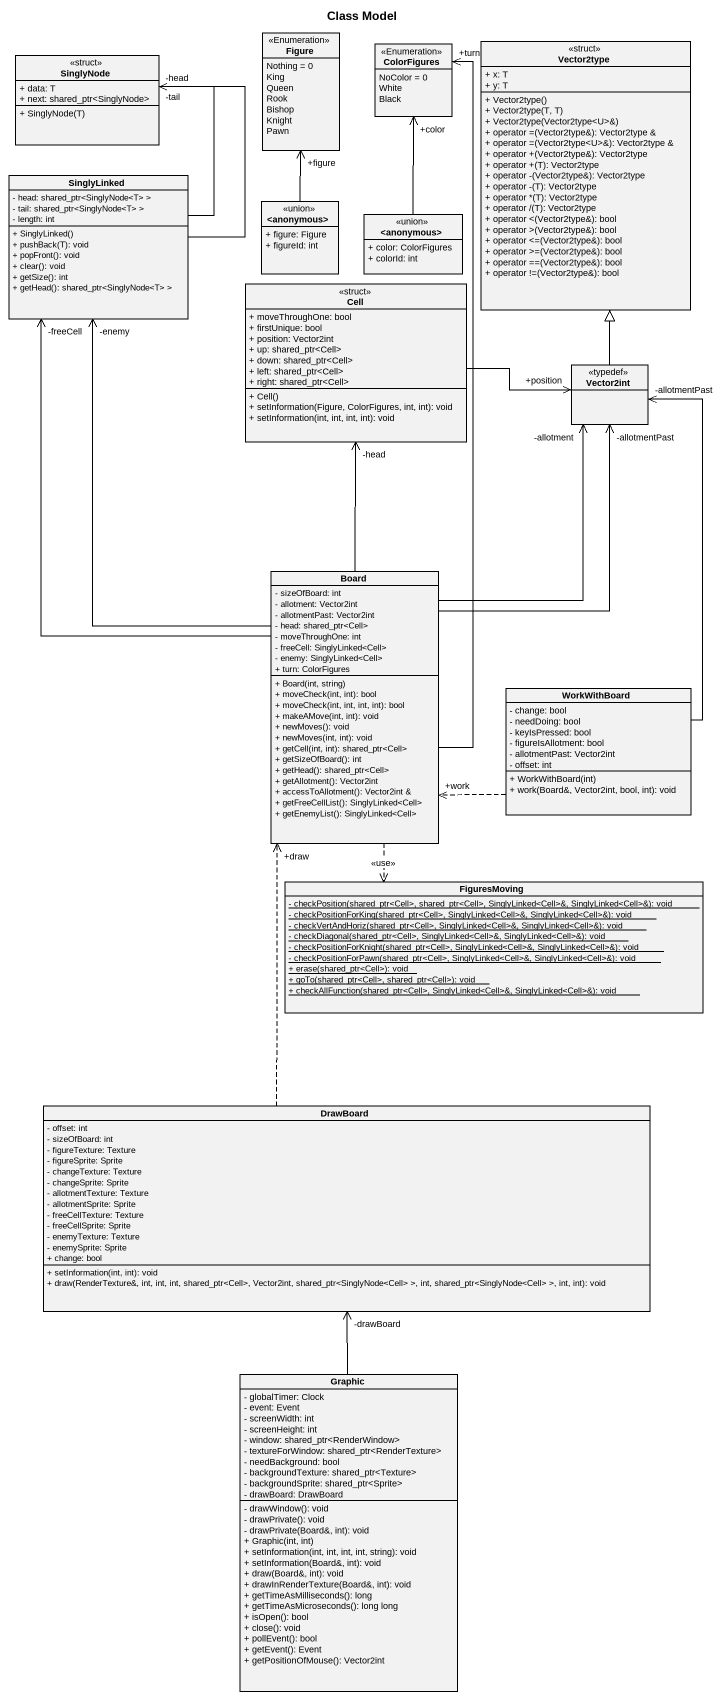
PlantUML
@startuml
title Class Model
hide circle
hide empty members
skinparam classAttributeIconSize 0
enum Figure <<Enumeration>> {
  Nothing = 0
  King
  Queen
  Rook
  Bishop
  Knight
  Pawn
}
class SinglyNode <<struct>> {
  + data: T
  + next: shared_ptr<SinglyNode>
  + SinglyNode(T)
}
enum ColorFigures <<Enumeration>> {
  NoColor = 0
  White
  Black
}
class Vector2type <<struct>> {
  + x: T
  + y: T
  + Vector2type()
  + Vector2type(T, T)
  + Vector2type(Vector2type~<U>&)
  + operator =(Vector2type&): Vector2type &
  + operator =(Vector2type~<U>&): Vector2type &
  + operator +(Vector2type&): Vector2type
  + operator +(T): Vector2type
  + operator -(Vector2type&): Vector2type
  + operator -(T): Vector2type
  + operator *(T): Vector2type
  + operator /(T): Vector2type
  + operator <(Vector2type&): bool
  + operator >(Vector2type&): bool
  + operator <=(Vector2type&): bool
  + operator >=(Vector2type&): bool
  + operator ==(Vector2type&): bool
  + operator !=(Vector2type&): bool
}
class SinglyLinked {
  - head: shared_ptr<SinglyNode<T> >
  - tail: shared_ptr<SinglyNode<T> >
  - length: int
  + SinglyLinked()
  + pushBack(T): void
  + popFront(): void
  + clear(): void
  + getSize(): int
  + getHead(): shared_ptr<SinglyNode<T> >
}
class "<anonymous>" as anonymous <<union>> {
  + figure: Figure
  + figureId: int
}
class "<anonymous>" as anonymous_2 <<union>> {
  + color: ColorFigures
  + colorId: int
}
class Cell <<struct>> {
  + moveThroughOne: bool
  + firstUnique: bool
  + position: Vector2int
  + up: shared_ptr<Cell>
  + down: shared_ptr<Cell>
  + left: shared_ptr<Cell>
  + right: shared_ptr<Cell>
  + Cell()
  + setInformation(Figure, ColorFigures, int, int): void
  + setInformation(int, int, int, int): void
}
class Vector2int <<typedef>>
class Board {
  - sizeOfBoard: int
  - allotment: Vector2int
  - allotmentPast: Vector2int
  - head: shared_ptr<Cell>
  - moveThroughOne: int
  - freeCell: SinglyLinked<Cell>
  - enemy: SinglyLinked<Cell>
  + turn: ColorFigures
  + Board(int, string)
  + moveCheck(int, int): bool
  + moveCheck(int, int, int, int): bool
  + makeAMove(int, int): void
  + newMoves(): void
  + newMoves(int, int): void
  + getCell(int, int): shared_ptr<Cell>
  + getSizeOfBoard(): int
  + getHead(): shared_ptr<Cell>
  + getAllotment(): Vector2int
  + accessToAllotment(): Vector2int &
  + getFreeCellList(): SinglyLinked<Cell>
  + getEnemyList(): SinglyLinked<Cell>
}
class WorkWithBoard {
  - change: bool
  - needDoing: bool
  - keyIsPressed: bool
  - figureIsAllotment: bool
  - allotmentPast: Vector2int
  - offset: int
  + WorkWithBoard(int)
  + work(Board&, Vector2int, bool, int): void
}
class FiguresMoving {
  {static} - checkPosition(shared_ptr<Cell>, shared_ptr<Cell>, SinglyLinked<Cell>&, SinglyLinked<Cell>&): void
  {static} - checkPositionForKing(shared_ptr<Cell>, SinglyLinked<Cell>&, SinglyLinked<Cell>&): void
  {static} - checkVertAndHoriz(shared_ptr<Cell>, SinglyLinked<Cell>&, SinglyLinked<Cell>&): void
  {static} - checkDiagonal(shared_ptr<Cell>, SinglyLinked<Cell>&, SinglyLinked<Cell>&): void
  {static} - checkPositionForKnight(shared_ptr<Cell>, SinglyLinked<Cell>&, SinglyLinked<Cell>&): void
  {static} - checkPositionForPawn(shared_ptr<Cell>, SinglyLinked<Cell>&, SinglyLinked<Cell>&): void
  {static} + erase(shared_ptr<Cell>): void
  {static} + goTo(shared_ptr<Cell>, shared_ptr<Cell>): void
  {static} + checkAllFunction(shared_ptr<Cell>, SinglyLinked<Cell>&, SinglyLinked<Cell>&): void
}
class DrawBoard {
  - offset: int
  - sizeOfBoard: int
  - figureTexture: Texture
  - figureSprite: Sprite
  - changeTexture: Texture
  - changeSprite: Sprite
  - allotmentTexture: Texture
  - allotmentSprite: Sprite
  - freeCellTexture: Texture
  - freeCellSprite: Sprite
  - enemyTexture: Texture
  - enemySprite: Sprite
  + change: bool
  + setInformation(int, int): void
  + draw(RenderTexture&, int, int, int, shared_ptr<Cell>, Vector2int, shared_ptr<SinglyNode<Cell> >, int, shared_ptr<SinglyNode<Cell> >, int, int): void
}
class Graphic {
  - globalTimer: Clock
  - event: Event
  - screenWidth: int
  - screenHeight: int
  - window: shared_ptr<RenderWindow>
  - textureForWindow: shared_ptr<RenderTexture>
  - needBackground: bool
  - backgroundTexture: shared_ptr<Texture>
  - backgroundSprite: shared_ptr<Sprite>
  - drawBoard: DrawBoard
  - drawWindow(): void
  - drawPrivate(): void
  - drawPrivate(Board&, int): void
  + Graphic(int, int)
  + setInformation(int, int, int, int, string): void
  + setInformation(Board&, int): void
  + draw(Board&, int): void
  + drawInRenderTexture(Board&, int): void
  + getTimeAsMilliseconds(): long
  + getTimeAsMicroseconds(): long long
  + isOpen(): bool
  + close(): void
  + pollEvent(): bool
  + getEvent(): Event
  + getPositionOfMouse(): Vector2int
}
SinglyLinked -up-> "-head" SinglyNode
SinglyLinked -up-> "-tail" SinglyNode
anonymous -up-> "+figure" Figure
anonymous_2 -up-> "+color" ColorFigures
Cell -right-> "+position" Vector2int
Vector2int -up-|> Vector2type
Board -up-> "+turn" ColorFigures
Board -up-> "-enemy" SinglyLinked
Board -up-> "-freeCell" SinglyLinked
Board -up-> "-head" Cell
Board -up-> "-allotment" Vector2int
Board -up-> "-allotmentPast" Vector2int
Board ..> FiguresMoving : <<use>>
WorkWithBoard -up-> "-allotmentPast" Vector2int
WorkWithBoard .left.> "+work" Board
DrawBoard .up.> "+draw" Board
Graphic -up-> "-drawBoard" DrawBoard
@enduml
